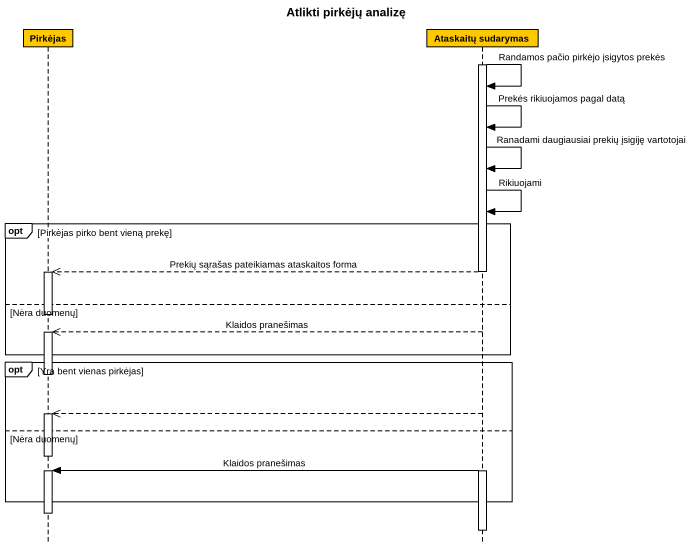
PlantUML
@startuml
title Atlikti pirkėjų analizę
hide footbox
participant Pirkėjas #FFC800
participant "Ataskaitų sudarymas" as Ataskaitų_sudarymas #FFC800

activate Ataskaitų_sudarymas
Ataskaitų_sudarymas -> Ataskaitų_sudarymas : Randamos pačio pirkėjo įsigytos prekės
Ataskaitų_sudarymas -> Ataskaitų_sudarymas : Prekės rikiuojamos pagal datą
Ataskaitų_sudarymas -> Ataskaitų_sudarymas : Ranadami daugiausiai prekių įsigiję vartotojai
Ataskaitų_sudarymas -> Ataskaitų_sudarymas : Rikiuojami
opt Pirkėjas pirko bent vieną prekę
  Ataskaitų_sudarymas -->> Pirkėjas : Prekių sąrašas pateikiamas ataskaitos forma
  deactivate Ataskaitų_sudarymas
  activate Pirkėjas
else Nėra duomenų
  deactivate Pirkėjas
  Ataskaitų_sudarymas -->> Pirkėjas : Klaidos pranešimas
  activate Pirkėjas
end
opt Yra bent vienas pirkėjas
  deactivate Pirkėjas
  Ataskaitų_sudarymas -->> Pirkėjas
  activate Pirkėjas
else Nėra duomenų
  deactivate Pirkėjas
  activate Ataskaitų_sudarymas
  Ataskaitų_sudarymas -> Pirkėjas : Klaidos pranešimas
  activate Pirkėjas
end
deactivate Pirkėjas
deactivate Ataskaitų_sudarymas
@enduml
